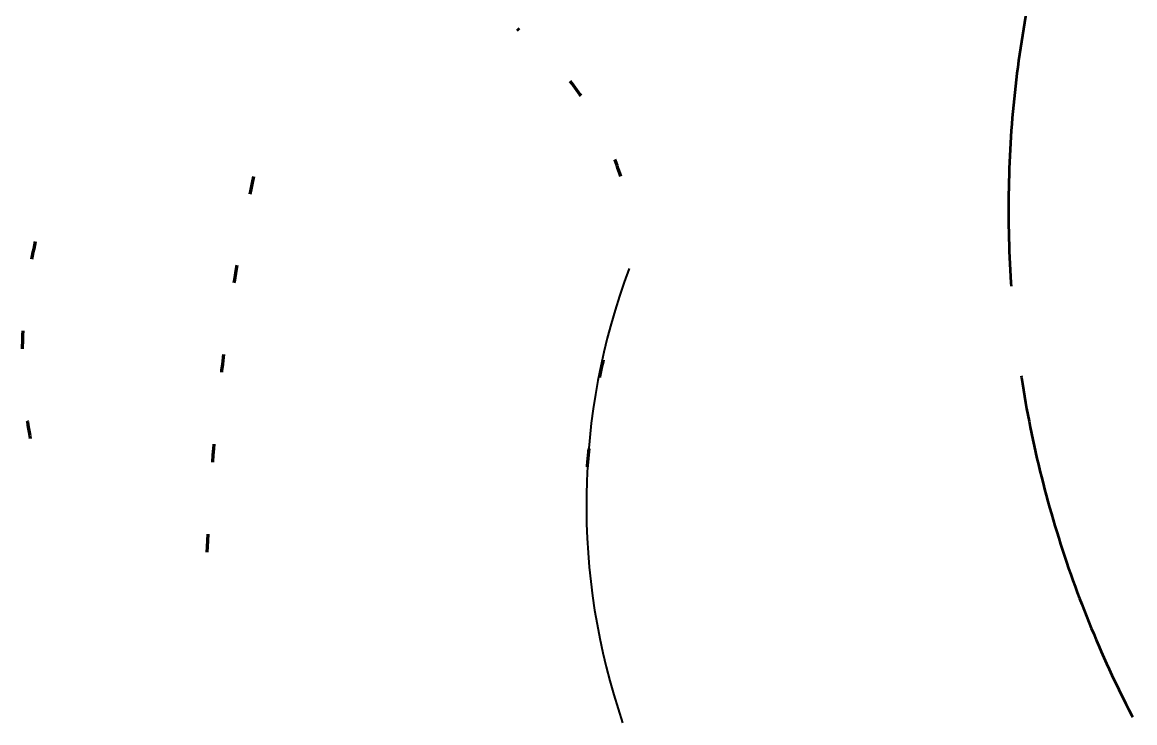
# Model space of a CAD drawing. Header units: feet. Extents: x -518066 to -250644, y -364975 to -177792.
# Drawn here: x -518066 to -516586, y -266393 to -265461 of the extents above; entities that cross this region are included whole.
import ezdxf

# ---------------------------------------------------------------- set-up
doc = ezdxf.new("R2010")
doc.units = ezdxf.units.FT
doc.header["$LTSCALE"] = 80
doc.linetypes.add('DOTTED', pattern=[1.5, 0.3, -1.2])
doc.linetypes.add('LONG_DASHED', pattern=[7.5, 6, -1.5])
doc.layers.add('29', color=7, linetype='Continuous', lineweight=25)

msp = doc.modelspace()

# ---------------------------------------------------------------- linework, layer by layer
at = {"layer": '29', "linetype": 'LONG_DASHED', "lineweight": 53}
msp.add_arc((-515291.53, -265710.2), 1462.53, 165.19782, 207.73545, dxfattribs=at)
at = {"layer": '29', "linetype": 'DOTTED', "lineweight": 100}
for centre, radius, start, end in [((-517651.6, -265787.24), 400.33, 17.62778, 52.43867), ((-514743.9, -266293.74), 3079.4, 168.24178, 178.62878), ((-517438.07, -265899.65), 628.33, 166.4811, 194.64033), ((-516294.81, -266130.77), 1022.8, 167.53339, 175.76965)]:
    msp.add_arc(centre, radius, start, end, dxfattribs=at)
at = {"layer": '29', "lineweight": 40}
msp.add_arc((-516420.05, -266102.91), 895.73, 159.4657, 198.89436, dxfattribs=at)

doc.saveas('drawing.dxf')
